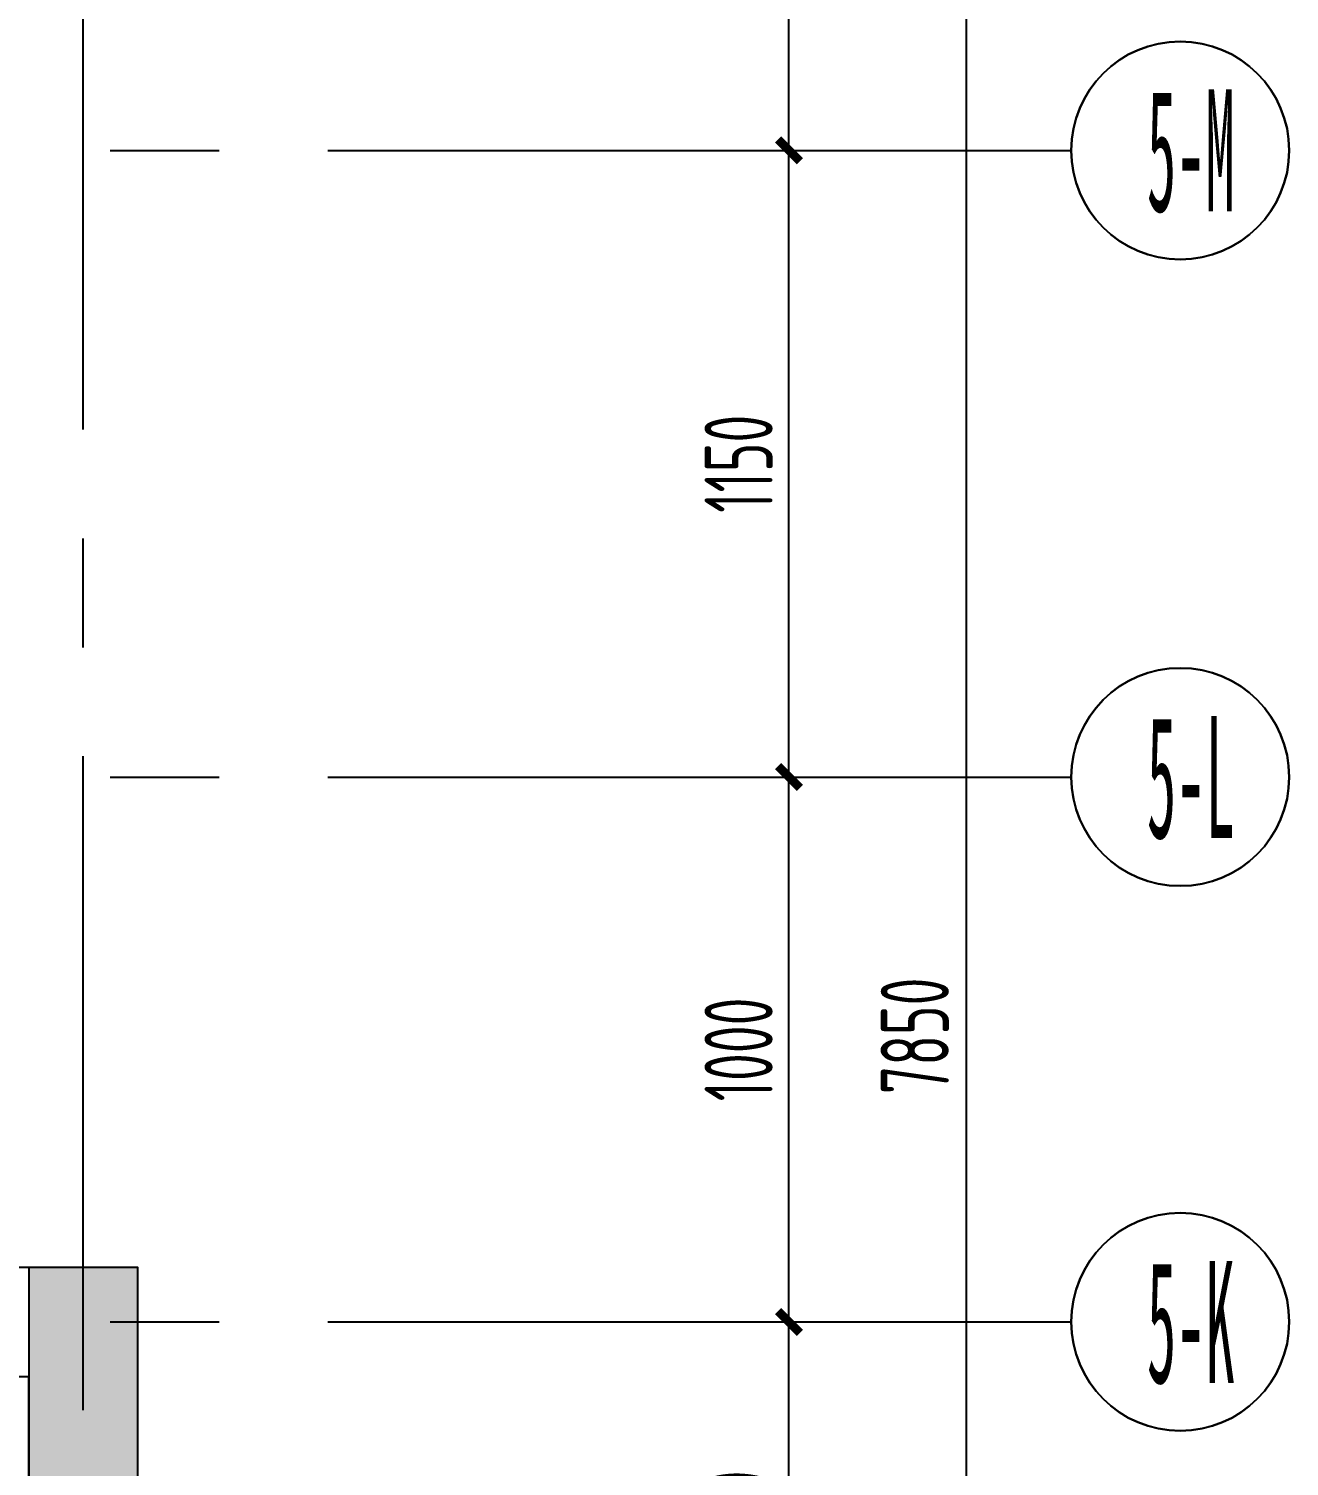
# Model space of a CAD drawing. Header units: millimetres. Extents: x -187744 to 2148, y -49419 to 6550.
# Drawn here: x -165 to 2148, y -11976 to -9338 of the extents above; entities that cross this region are included whole.
import ezdxf
from ezdxf.enums import TextEntityAlignment as Align

# ---------------------------------------------------------------- set-up
doc = ezdxf.new("R2010")
doc.units = ezdxf.units.MM
doc.header["$LTSCALE"] = 1000
doc.header["$MEASUREMENT"] = 0
doc.linetypes.add('DASHED2', pattern=[0.375, 0.25, -0.125])
doc.linetypes.add('M-CENTER', pattern=[1.8, 1.2, -0.2, 0.2, -0.2])
doc.layers.get('Defpoints').update_dxf_attribs({"color": 136})
for name, color, linetype in [('0w-梁1', 4, 'DASHED2'), ('1#f35层以上墙柱-col_建筑$0$1#f35层以上墙柱-col$0$Col_1#_2F$0$0q-柱填充', 251, 'Continuous'), ('A-AXIS', 150, 'Continuous'), ('A-DIM', 44, 'Continuous'), ('AXIS', 150, 'Continuous'), ('AXIS_TEXT', 50, 'Continuous'), ('B1建筑尺寸', 7, 'Continuous'), ('DOTE', 138, 'M-CENTER'), ('WALL', 160, 'Continuous'), ('轴字', 7, 'Continuous')]:
    doc.layers.add(name, color=color, linetype=linetype)
doc.styles.add('COMPLEX', font='COMPLEX')
doc.styles.add('H-DIM', font='archs.shx', dxfattribs={"width": 0.7})
doc.styles.add('S-黑体', font='simhei.ttf')
doc.dimstyles.new('H_DIM_1', dxfattribs={"dimscale": 0, "dimtxt": 2.5, "dimasz": 0.8, "dimexe": 2, "dimexo": 1.5, "dimgap": 0.6, "dimtad": 1, "dimdec": 0, "dimzin": 12, "dimdsep": 46, "dimtxsty": 'H-DIM', "dimblk": 'ARCHTICK', "dimcen": 0.125, "dimclrd": 44, "dimclre": 44, "dimclrt": 50, "dimadec": 0, "dimazin": 0, "dimtfac": 1, "dimtdec": 0, "dimtix": 1, "dimtmove": 2, "dimatfit": 3, "dimldrblk": 'ARCHTICK', "dimfxl": 1, "dimtvp": 1, "dimtolj": 1, "dimtzin": 0, "dimarcsym": 0})

# ---------------------------------------------------------------- blocks, each defined once
blk = doc.blocks.new('_ArchTick')
at = {"color": 0, "linetype": 'ByBlock', "const_width": 0.4}
blk.add_lwpolyline([(-0.5, -0.5), (0.5, 0.5)], dxfattribs=at)
blk = doc.blocks.new('*D44')
at = {"layer": 'A-DIM', "color": 44, "lineweight": -2, "transparency": 16777216}
for p, q in [((6700.8, 3825.1), (7329.1, 3825.1)), ((7229.1, -4024.9), (7229.1, 3825.1)), ((6700.8, -4024.9), (7329.1, -4024.9))]:
    blk.add_line(p, q, dxfattribs=at)
at = {"layer": 'Defpoints', "color": 0, "transparency": 16777216}
for p in [(6625.8, 3825.1), (7229.1, 3825.1), (6625.8, -4024.9)]:
    blk.add_point(p, dxfattribs=at)
at = {"layer": 'A-DIM', "color": 44, "lineweight": -2, "transparency": 16777216, "xscale": 40, "yscale": 40, "zscale": 40}
for p, rotation in [((7229.1, 3825.1), 90), ((7229.1, -4024.9), 270)]:
    blk.add_blockref('_ArchTick', p, dxfattribs=dict(at, rotation=rotation))
at = {"layer": 'A-DIM', "color": 50, "transparency": 16777216, "insert": (7134, -99.9), "char_height": 125, "attachment_point": 5, "rotation": 90, "style": 'H-DIM'}
blk.add_mtext('\\A1;7850', dxfattribs=at)
blk = doc.blocks.new('*D41')
at = {"layer": 'A-DIM', "color": 44, "lineweight": -2, "transparency": 16777216}
for p, q in [((6700.8, -624.9), (7003.1, -624.9)), ((6903.1, -1324.9), (6903.1, -624.9)), ((6700.8, -1324.9), (7003.1, -1324.9))]:
    blk.add_line(p, q, dxfattribs=at)
at = {"layer": 'Defpoints', "color": 0, "transparency": 16777216}
for p in [(6625.8, -624.9), (6903.1, -624.9), (6625.8, -1324.9)]:
    blk.add_point(p, dxfattribs=at)
at = {"layer": 'A-DIM', "color": 44, "lineweight": -2, "transparency": 16777216, "xscale": 40, "yscale": 40, "zscale": 40}
for p, rotation in [((6903.1, -624.9), 90), ((6903.1, -1324.9), 270)]:
    blk.add_blockref('_ArchTick', p, dxfattribs=dict(at, rotation=rotation))
at = {"layer": 'A-DIM', "color": 50, "transparency": 16777216, "insert": (6808, -974.9), "char_height": 125, "attachment_point": 5, "rotation": 90, "style": 'H-DIM'}
blk.add_mtext('\\A1;700', dxfattribs=at)
blk = doc.blocks.new('*D40')
at = {"layer": 'A-DIM', "color": 44, "lineweight": -2, "transparency": 16777216}
for p, q in [((6700.8, 375.1), (7003.1, 375.1)), ((6903.1, -624.9), (6903.1, 375.1)), ((6700.8, -624.9), (7003.1, -624.9))]:
    blk.add_line(p, q, dxfattribs=at)
at = {"layer": 'Defpoints', "color": 0, "transparency": 16777216}
for p in [(6625.8, 375.1), (6903.1, 375.1), (6625.8, -624.9)]:
    blk.add_point(p, dxfattribs=at)
at = {"layer": 'A-DIM', "color": 44, "lineweight": -2, "transparency": 16777216, "xscale": 40, "yscale": 40, "zscale": 40}
for p, rotation in [((6903.1, 375.1), 90), ((6903.1, -624.9), 270)]:
    blk.add_blockref('_ArchTick', p, dxfattribs=dict(at, rotation=rotation))
at = {"layer": 'A-DIM', "color": 50, "transparency": 16777216, "insert": (6810.6, -124.9), "char_height": 125, "attachment_point": 5, "rotation": 90, "style": 'H-DIM'}
blk.add_mtext('\\A1;1000', dxfattribs=at)
blk = doc.blocks.new('*D39')
at = {"layer": 'A-DIM', "color": 44, "lineweight": -2, "transparency": 16777216}
for p, q in [((6700.8, 1525.1), (7003.1, 1525.1)), ((6903.1, 375.1), (6903.1, 1525.1)), ((6700.8, 375.1), (7003.1, 375.1))]:
    blk.add_line(p, q, dxfattribs=at)
at = {"layer": 'Defpoints', "color": 0, "transparency": 16777216}
for p in [(6625.8, 1525.1), (6903.1, 1525.1), (6625.8, 375.1)]:
    blk.add_point(p, dxfattribs=at)
at = {"layer": 'A-DIM', "color": 44, "lineweight": -2, "transparency": 16777216, "xscale": 40, "yscale": 40, "zscale": 40}
for p, rotation in [((6903.1, 1525.1), 90), ((6903.1, 375.1), 270)]:
    blk.add_blockref('_ArchTick', p, dxfattribs=dict(at, rotation=rotation))
at = {"layer": 'A-DIM', "color": 50, "transparency": 16777216, "insert": (6810.6, 950.1), "char_height": 125, "attachment_point": 5, "rotation": 90, "style": 'H-DIM'}
blk.add_mtext('\\A1;1150', dxfattribs=at)
blk = doc.blocks.new('*D38')
at = {"layer": 'A-DIM', "color": 44, "lineweight": -2, "transparency": 16777216}
for p, q in [((6700.8, 2575.1), (7003.1, 2575.1)), ((6903.1, 1525.1), (6903.1, 2575.1)), ((6700.8, 1525.1), (7003.1, 1525.1))]:
    blk.add_line(p, q, dxfattribs=at)
at = {"layer": 'Defpoints', "color": 0, "transparency": 16777216}
for p in [(6625.8, 2575.1), (6903.1, 2575.1), (6625.8, 1525.1)]:
    blk.add_point(p, dxfattribs=at)
at = {"layer": 'A-DIM', "color": 44, "lineweight": -2, "transparency": 16777216, "xscale": 40, "yscale": 40, "zscale": 40}
for p, rotation in [((6903.1, 2575.1), 90), ((6903.1, 1525.1), 270)]:
    blk.add_blockref('_ArchTick', p, dxfattribs=dict(at, rotation=rotation))
at = {"layer": 'A-DIM', "color": 50, "transparency": 16777216, "insert": (6810.6, 2050.1), "char_height": 125, "attachment_point": 5, "rotation": 90, "style": 'H-DIM'}
blk.add_mtext('\\A1;1050', dxfattribs=at)
blk = doc.blocks.new('_AXISO')
blk.add_circle((0, 0), 0.5)
at = {"layer": 'AXIS_TEXT', "style": 'COMPLEX', "width": 1.041667}
blk.add_attdef('A', text='', height=0.56, dxfattribs=at).set_placement((-0.25, -0.28), (0.25, -0.28), align=Align.FIT)
blk = doc.blocks.new('B1柱子')
at = {"layer": '1#f35层以上墙柱-col_建筑$0$1#f35层以上墙柱-col$0$Col_1#_2F$0$0q-柱填充'}
h = blk.add_hatch(color=256, dxfattribs=at)
h.dxf.hatch_style = 1
h.paths.add_polyline_path([(624891.3, 93134.5), (624891.5, 92934.2), (624891.3, 92934.2), (624891.3, 91334.2), (625091.3, 91334.4), (625091.3, 94034.4), (625841.3, 94034.4), (625841.3, 94234.4), (625091.3, 94234.4), (625091.3, 94934.4), (624891.3, 94934.4)])
at = {"layer": 'WALL'}
blk.add_lwpolyline([(624891.3, 93134.5), (624891.5, 92934.2), (624891.3, 92934.2), (624891.3, 91334.2), (625091.3, 91334.4), (625091.3, 94034.4), (625841.3, 94034.4), (625841.3, 94234.4), (625091.3, 94234.4), (625091.3, 94934.4), (624891.3, 94934.4), (624891.3, 93134.5)], close=True, dxfattribs=at)
blk = doc.blocks.new('liang00000000')
at = {"layer": '0w-梁1', "linetype": 'DASHED2'}
blk.add_line((4078148.2, -1397705.3), (4077348.2, -1397705.3), dxfattribs=at)
blk = doc.blocks.new('QBLOCK2019073115112111')
for centre in [(7621.1, 1525.1), (7621.1, 1525.1), (7621.1, 375.1), (7621.1, 375.1), (7621.1, -624.9), (7621.1, -624.9)]:
    blk.add_circle(centre, 200)
at = {"layer": 'AXIS'}
for p, q in [((6625.8, 1525.1), (7421.1, 1525.1)), ((6625.8, 375.1), (7421.1, 375.1)), ((6625.8, -624.9), (7421.1, -624.9))]:
    blk.add_line(p, q, dxfattribs=at)
at = {"layer": 'DOTE'}
for p, q in [((5607.9, -4386.9), (5607.9, 4572.4)), ((-6542.9, 1525.1), (6625.8, 1525.1)), ((-6542.9, 375.1), (6625.8, 375.1)), ((-6542.9, -624.9), (6625.8, -624.9))]:
    blk.add_line(p, q, dxfattribs=at)
at = {"layer": 'A-AXIS'}
ref = blk.add_blockref('_AXISO', (7621.1, 1525.1), dxfattribs=dict(at, xscale=-400, yscale=400, zscale=400))
ref.add_attrib('A', '5-M', dxfattribs={"layer": '轴字', "color": 2, "height": 224, "style": 'S-黑体', "width": 0.333659}).set_placement((7559.9, 1413.1), (7721.1, 1413.1), align=Align.FIT)
ref = blk.add_blockref('_AXISO', (7621.1, 375.1), dxfattribs=dict(at, xscale=-400, yscale=400, zscale=400))
ref.add_attrib('A', '5-L', dxfattribs={"layer": '轴字', "color": 2, "height": 224, "style": 'S-黑体', "width": 0.333659}).set_placement((7559.9, 263.1), (7721.1, 263.1), align=Align.FIT)
ref = blk.add_blockref('_AXISO', (7621.1, -624.9), dxfattribs=dict(at, xscale=-400, yscale=400, zscale=400))
ref.add_attrib('A', '5-K', dxfattribs={"layer": '轴字', "color": 2, "height": 224, "style": 'S-黑体', "width": 0.333659}).set_placement((7559.9, -736.9), (7721.1, -736.9), align=Align.FIT)
at = {"layer": 'AXIS_TEXT', "style": 'COMPLEX', "width": 1.041667}
for p, p2 in [((-5892.1, 5527.8), (-5692.1, 5527.8)), ((-5892.1, 5527.8), (-5692.1, 5527.8)), ((-5192.1, 5527.8), (-4992.1, 5527.8)), ((-5192.1, 5527.8), (-4992.1, 5527.8)), ((-3492.1, 5527.8), (-3292.1, 5527.8)), ((-3492.1, 5527.8), (-3292.1, 5527.8)), ((-2592.1, 5527.8), (-2392.1, 5527.8)), ((-2592.1, 5527.8), (-2392.1, 5527.8)), ((-192.1, 5527.8), (7.9, 5527.8)), ((-192.1, 5527.8), (7.9, 5527.8)), ((2707.9, 5527.8), (2907.9, 5527.8)), ((2707.9, 5527.8), (2907.9, 5527.8)), ((4507.9, 5527.8), (4707.9, 5527.8)), ((4507.9, 5527.8), (4707.9, 5527.8)), ((5507.9, 5527.8), (5707.9, 5527.8)), ((5507.9, 5527.8), (5707.9, 5527.8)), ((-7660.5, 3713.1), (-7460.5, 3713.1)), ((-7660.5, 3713.1), (-7460.5, 3713.1)), ((7521.1, 3713.1), (7521.6, 3713.1)), ((7521.1, 3713.1), (7521.6, 3713.1)), ((-7660.5, 2463.1), (-7460.5, 2463.1)), ((-7660.5, 2463.1), (-7460.5, 2463.1)), ((7521.1, 2463.1), (7521.6, 2463.1)), ((7521.1, 2463.1), (7521.6, 2463.1)), ((-7660.5, 1413.1), (-7460.5, 1413.1)), ((-7660.5, 1413.1), (-7460.5, 1413.1)), ((7521.1, 1413.1), (7521.6, 1413.1)), ((7521.1, 1413.1), (7521.6, 1413.1)), ((-7660.5, 263.1), (-7460.5, 263.1)), ((-7660.5, 263.1), (-7460.5, 263.1)), ((7521.1, 263.1), (7521.6, 263.1)), ((7521.1, 263.1), (7521.6, 263.1)), ((-7660.5, -736.9), (-7460.5, -736.9)), ((-7660.5, -736.9), (-7460.5, -736.9)), ((7521.1, -736.9), (7521.6, -736.9)), ((7521.1, -736.9), (7521.6, -736.9)), ((-7660.5, -1436.9), (-7460.5, -1436.9)), ((-7660.5, -1436.9), (-7460.5, -1436.9)), ((7521.1, -1436.9), (7521.6, -1436.9)), ((7521.1, -1436.9), (7521.6, -1436.9)), ((-7660.5, -2536.9), (-7460.5, -2536.9)), ((-7660.5, -2536.9), (-7460.5, -2536.9)), ((7521.1, -2536.9), (7521.6, -2536.9)), ((7521.1, -2536.9), (7521.6, -2536.9)), ((-7660.5, -4136.9), (-7460.5, -4136.9)), ((-7660.5, -4136.9), (-7460.5, -4136.9)), ((7521.1, -4136.9), (7521.6, -4136.9)), ((7521.1, -4136.9), (7521.6, -4136.9)), ((-5892.1, -5349.9), (-5891.6, -5349.9)), ((-5892.1, -5349.9), (-5891.6, -5349.9)), ((-5192.1, -5349.9), (-5191.6, -5349.9)), ((-5192.1, -5349.9), (-5191.6, -5349.9)), ((-3492.1, -5351.1), (-3491.6, -5351.1)), ((-3492.1, -5351.1), (-3491.6, -5351.1)), ((-2592.1, -5349.9), (-2591.6, -5349.9)), ((-2592.1, -5349.9), (-2591.6, -5349.9)), ((-192.1, -5349.9), (-191.6, -5349.9)), ((-192.1, -5349.9), (-191.6, -5349.9)), ((2707.9, -5349.9), (2708.4, -5349.9)), ((2707.9, -5349.9), (2708.4, -5349.9)), ((4507.9, -5349.9), (4508.4, -5349.9)), ((4507.9, -5349.9), (4508.4, -5349.9)), ((5507.9, -5349.9), (5508.4, -5349.9)), ((5507.9, -5349.9), (5508.4, -5349.9))]:
    blk.add_attdef('A', text='', height=224, dxfattribs=at).set_placement(p, p2, align=Align.FIT)
at = {"layer": 'A-DIM'}
for p1, p2, distance, picture, middle in [((6625.8, -4024.9), (6625.8, 3825.1), -603.3, '*D44', (7134, -99.9)), ((6625.8, 1525.1), (6625.8, 2575.1), -277.3, '*D38', (6810.6, 2050.1)), ((6625.8, 375.1), (6625.8, 1525.1), -277.3, '*D39', (6810.6, 950.1)), ((6625.8, -624.9), (6625.8, 375.1), -277.3, '*D40', (6810.6, -124.9)), ((6625.8, -1324.9), (6625.8, -624.9), -277.3, '*D41', (6808, -974.9))]:
    dim = blk.add_aligned_dim(p1=p1, p2=p2, distance=distance, dimstyle='H_DIM_1', override={"dimscale": 50}, dxfattribs=at)
    dim.commit()
    dim.dimension.update_dxf_attribs({"geometry": picture, "text_midpoint": middle})

msp = doc.modelspace()

# ---------------------------------------------------------------- linework, layer by layer
at = {"layer": 'WALL'}
for p, q in [((34.6, -11611.5), (-165.4, -11611.5)), ((-165.4, -11611.5), (-165.4, -11811.5)), ((34.6, -13561.5), (34.6, -11611.5)), ((-165.4, -13461.5), (-165.4, -11811.5))]:
    msp.add_line(p, q, dxfattribs=at)
at = {"layer": 'WALL', "elevation": 0}
msp.add_lwpolyline([(-165.4, -11611.5), (-265.4, -11611.5), (-265.4, -11811.5), (-165.4, -11811.5)], dxfattribs=at)

# ---------------------------------------------------------------- block references
msp.add_blockref('B1柱子', (-625056.7, -106545.8))
at = {"layer": '0w-梁1'}
msp.add_blockref('liang00000000', (-4078313.6, 1386093.9), dxfattribs=at)
at = {"layer": 'B1建筑尺寸', "linetype": 'Continuous'}
msp.add_blockref('QBLOCK2019073115112111', (-5673.3, -11086.6), dxfattribs=at)

doc.saveas('drawing.dxf')
